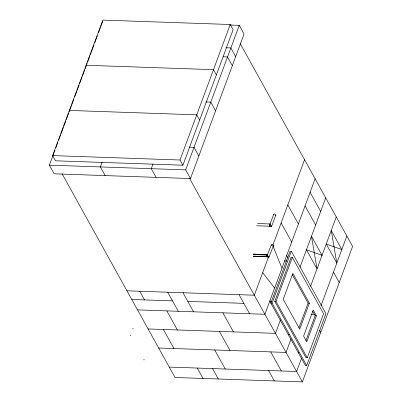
<?xml version="1.0" encoding="UTF-8"?>
<svg xmlns="http://www.w3.org/2000/svg" width="402" height="402" viewBox="0 0 402 402"><rect width="100%" height="100%" fill="white"/><g stroke="black" fill="none" stroke-linecap="round" stroke-linejoin="round"><path stroke-width="0.6" d="M52.637 155.599L102.872 20.1L230.24 24.507L233.12 29.708L182.89 165.207L55.521 160.8L52.637 155.599L180.006 160.006L182.89 165.207M229.874 25.024L239.255 25.346L244.059 34.014L190.478 178.548L54.195 173.83L49.391 165.162L54.968 150.107M55.828 147.79L57.762 142.579M58.632 140.233L60.586 134.951M61.024 133.781L63.415 127.328M63.848 126.153L65.807 120.876M66.24 119.701L68.636 113.248M69.069 112.078L71.461 105.625M71.898 104.45L73.852 99.173M74.722 96.827L76.681 91.545M77.114 90.375L79.073 85.093M79.506 83.923L81.897 77.47M82.335 76.295L84.727 69.842M85.164 68.672L87.118 63.39M87.556 62.22L89.947 55.767M90.38 54.592L91.033 52.833M91.249 52.245L93.973 44.908M94.812 42.632L97.39 35.688M98.465 32.788L100.394 27.577M100.827 26.421L102.756 21.211M102.053 162.292L100.334 166.925L105.138 175.594M153.001 164.056L151.283 168.689L156.087 177.357M180.006 160.006L230.24 24.507M190.478 178.548L185.669 169.88L239.255 25.346M268.541 256.868L254.325 295.214L126.962 290.807M272.687 245.697L304.56 159.715M315.133 178.789L264.898 314.284L137.529 309.877M270.817 303.118L290.073 251.18L291.344 251.22L325.942 313.635L306.686 365.574L305.414 365.534L270.817 303.118L272.089 303.163L306.686 365.574M272.089 303.163L291.344 251.22M274.757 301.379L291.083 257.34L292.354 257.386L323.59 313.731L307.264 357.765L305.987 357.725L274.757 301.379L276.028 301.42L307.264 357.765M276.028 301.42L292.354 257.386M280.49 319.806L275.471 333.358L148.102 328.947M299.967 267.285L325.705 197.859M291.063 338.876L286.038 352.428L158.674 348.016M310.535 286.355L336.273 216.929M298.907 327.947L308.108 303.128L292.179 274.395M309.379 303.173L299.751 329.143L283.224 299.324L292.852 273.355L309.379 303.173L308.108 303.128M305.922 340.6L315.123 315.786L312.525 311.103M316.394 315.831L306.766 341.8L303.595 336.077L313.223 310.108L316.394 315.831L315.123 315.786M301.636 357.946L296.611 371.498L169.242 367.086M320.982 305.766L346.846 235.999M62.124 173.84L175.011 377.493L302.379 381.9L352.609 246.401L240.336 43.848M269.44 225.638L273.661 214.407M269.526 225.989L270.199 224.19M271.606 226.336L275.822 215.11M266.858 256.205L271.315 244.924M269.008 256.933L273.466 245.652M267.596 256.617L266.973 256.622A1.141 0.508 -88 0 1 266.918 255.029L267.526 254.662L253.335 254.19M271.199 226.668L270.4 226.597A1.141 0.613 20.6 0 1 269.511 225.492A1.141 0.613 20.6 0 1 271.169 225.638A1.141 0.613 20.6 0 1 271.199 226.668L270.596 226.643M225.879 47.758L230.884 47.928L235.688 56.602M223.185 56.813L227.532 56.963L232.336 65.632M86.128 65.265L213.492 69.677L216.376 74.878M205.819 101.957L210.789 102.128L215.593 110.796M69.38 110.434L196.749 114.841L199.633 120.042M189.04 147.122L194.045 147.298L198.849 155.966M49.391 165.162L185.669 169.88M257.441 223.527L269.963 223.964M256.612 225.763L269.762 226.22M253.466 254.109L267.4 254.587M253.215 254.34L267.018 254.818M253.114 254.551L266.918 255.029M257.556 256.265L262.576 256.441M253.17 256.144L266.973 256.622M253.28 256.295L267.476 256.767M253.411 256.37L267.345 256.843M284.35 260.948L286.762 261.034M269.883 301.621L271.692 301.681M131.766 299.475L172.523 300.887M187.804 301.415L243.848 303.354M311.078 314.615L314.671 314.741M132.625 328.751L133.389 328.776M288.113 334.323L289.39 334.369M130.112 335.524L130.876 335.554M143.569 359.8L144.333 359.825M262.697 272.631L274.616 288.068M310.108 192.337L320.68 211.407M305.083 205.889L315.655 224.959M333.449 272.134L339.218 282.536M287.817 204.884L298.39 223.954M281.119 222.949L291.691 242.019M286.666 255.571L287.872 257.747M319.585 330.027L320.796 332.218M269.923 300.736L271.129 302.917M298.314 351.956L298.917 353.046M189.493 178.247L302.379 381.9M239.044 294.686L249.612 313.756M270.757 351.896L281.325 370.971M268.591 370.528L274.355 380.93M222.869 312.831L233.436 331.901M219.427 331.414L229.999 350.489M183 292.746L193.573 311.816M214.713 349.956L225.286 369.031M212.547 368.589L218.316 378.991M167.719 292.219L178.287 311.289M166.825 310.892L177.398 329.962M197.266 368.061L203.03 378.463M163.388 329.474L173.955 348.549M139.695 291.244L144.504 299.917M272.978 246.099L281.968 268.24M270.023 226.145A1.141 0.508 -88 0 1 269.395 225.607A1.141 0.508 -88 0 1 269.621 224.125A1.141 0.508 -88 0 1 270.29 224.406M273.893 214.939A1.141 0.613 20.6 0 1 273.993 214.1A1.141 0.613 20.6 0 1 275.465 214.462A1.141 0.613 20.6 0 1 275.616 215.366M271.546 245.446A1.141 0.598 21.6 0 1 271.712 244.607A1.141 0.598 21.6 0 1 273.234 245.125A1.141 0.598 21.6 0 1 273.069 245.964M341.821 249.552L326.228 244.029L336.801 263.099L331.253 230.477L341.821 249.552M322.042 255.32L306.445 249.798L317.017 268.868L311.47 236.25L322.042 255.32M267.089 256.732A1.141 0.598 21.6 0 0 268.938 257.074A1.141 0.598 21.6 0 0 267.767 255.903A1.141 0.598 21.6 0 0 267.089 256.732"/></g></svg>
